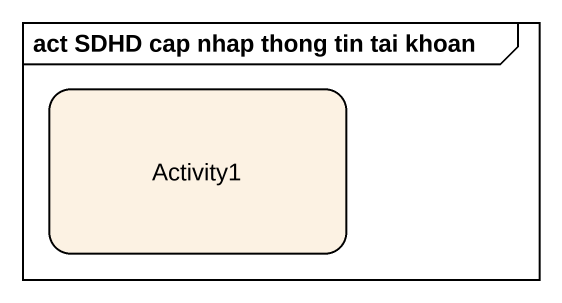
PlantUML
@startuml
mainframe act SDHD cap nhap thong tin tai khoan
hide empty description
state Activity1
@enduml
